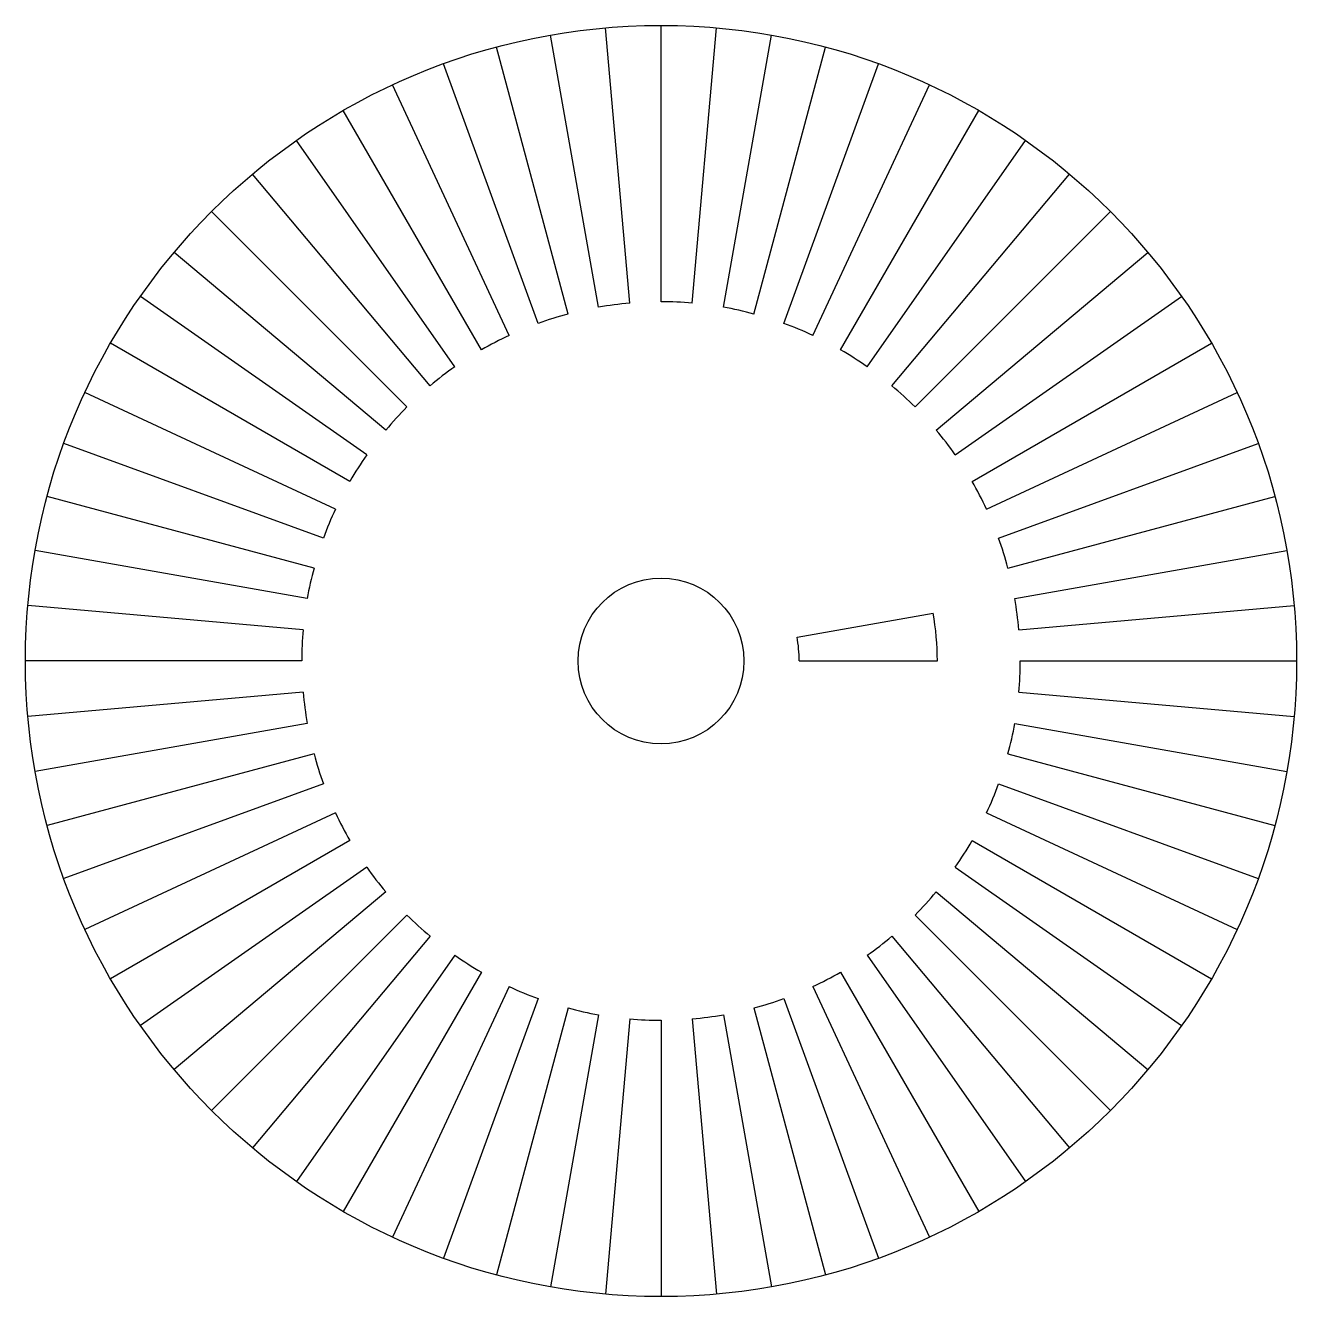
# Model space of a CAD drawing. Header units: millimetres. Extents: x 310.1 to 356.1, y 107.9 to 153.9.
import ezdxf

# ---------------------------------------------------------------- set-up
doc = ezdxf.new("R2010")
doc.units = ezdxf.units.MM

msp = doc.modelspace()

# ---------------------------------------------------------------- linework, layer by layer
for p, q in [((331.986, 143.872), (331.114, 153.834)), ((333.119, 143.922), (333.119, 153.922)), ((334.252, 143.872), (335.124, 153.834)), ((330.862, 143.724), (329.125, 153.573)), ((335.376, 143.724), (337.113, 153.573)), ((329.754, 143.479), (327.166, 153.138)), ((336.484, 143.479), (339.072, 153.138)), ((328.673, 143.138), (325.253, 152.535)), ((337.565, 143.138), (340.985, 152.535)), ((327.625, 142.704), (323.399, 151.767)), ((338.613, 142.704), (342.839, 151.767)), ((326.619, 142.18), (321.619, 150.841)), ((339.619, 142.18), (344.619, 150.841)), ((325.662, 141.571), (319.927, 149.762)), ((340.575, 141.571), (346.311, 149.762)), ((324.763, 140.881), (318.335, 148.541)), ((341.475, 140.881), (347.903, 148.541)), ((323.927, 140.114), (316.856, 147.185)), ((342.311, 140.114), (349.382, 147.185)), ((323.16, 139.278), (315.5, 145.706)), ((343.078, 139.278), (350.738, 145.706)), ((322.47, 138.378), (314.278, 144.114)), ((343.768, 138.378), (351.959, 144.114)), ((321.861, 137.422), (313.2, 142.422)), ((344.377, 137.422), (353.038, 142.422)), ((321.337, 136.416), (312.274, 140.642)), ((344.901, 136.416), (353.964, 140.642)), ((320.903, 135.368), (311.506, 138.788)), ((345.335, 135.368), (354.732, 138.788)), ((320.562, 134.287), (310.903, 136.875)), ((345.676, 134.287), (355.335, 136.875)), ((320.316, 133.179), (310.468, 134.916)), ((345.921, 133.179), (355.77, 134.916)), ((320.168, 132.055), (310.206, 132.927)), ((338.043, 131.79), (342.967, 132.658)), ((346.069, 132.055), (356.031, 132.927)), ((320.119, 130.922), (310.119, 130.922)), ((338.119, 130.922), (343.119, 130.922)), ((346.119, 130.922), (356.119, 130.922)), ((320.168, 129.789), (310.206, 128.917)), ((346.069, 129.789), (356.031, 128.917)), ((320.316, 128.665), (310.468, 126.928)), ((345.921, 128.665), (355.77, 126.928)), ((320.562, 127.557), (310.903, 124.969)), ((345.676, 127.557), (355.335, 124.969)), ((320.903, 126.476), (311.506, 123.055)), ((345.335, 126.476), (354.732, 123.055)), ((321.337, 125.428), (312.274, 121.202)), ((344.901, 125.428), (353.964, 121.202)), ((321.861, 124.422), (313.2, 119.422)), ((344.377, 124.422), (353.038, 119.422)), ((322.47, 123.465), (314.278, 117.73)), ((343.768, 123.465), (351.959, 117.73)), ((323.16, 122.566), (315.5, 116.138)), ((343.078, 122.566), (350.738, 116.138)), ((323.927, 121.73), (316.856, 114.658)), ((342.311, 121.73), (349.382, 114.658)), ((324.763, 120.963), (318.335, 113.303)), ((341.475, 120.963), (347.903, 113.303)), ((325.662, 120.273), (319.927, 112.081)), ((340.575, 120.273), (346.311, 112.081)), ((326.619, 119.664), (321.619, 111.003)), ((339.619, 119.664), (344.619, 111.003)), ((327.625, 119.14), (323.399, 110.077)), ((328.673, 118.706), (325.253, 109.309)), ((337.565, 118.706), (340.985, 109.309)), ((338.613, 119.14), (342.839, 110.077)), ((329.754, 118.365), (327.166, 108.706)), ((336.484, 118.365), (339.072, 108.706)), ((330.862, 118.119), (329.125, 108.271)), ((331.986, 117.971), (331.114, 108.009)), ((333.119, 117.922), (333.119, 107.922)), ((334.252, 117.971), (335.124, 108.009)), ((335.376, 118.119), (337.113, 108.271))]:
    msp.add_line(p, q)
for radius in [23, 3, 3]:
    msp.add_circle((333.119, 130.922), radius)
for radius, start, end in [(13, 95, 100), (13, 85, 90), (13, 75, 80), (13, 105, 110), (13, 65, 70), (13, 115, 120), (13, 55, 60), (13, 125, 130), (13, 45, 50), (13, 135, 140), (13, 35, 40), (13, 145, 150), (13, 25, 30), (13, 155, 160), (13, 15, 20), (13, 165, 170), (13, 5, 10), (10, 0, 10), (13, 175, 180), (5, 0, 10), (13, 355, 0), (13, 185, 190), (13, 345, 350), (13, 195, 200), (13, 335, 340), (13, 205, 210), (13, 325, 330), (13, 215, 220), (13, 315, 320), (13, 225, 230), (13, 305, 310), (13, 235, 240), (13, 295, 300), (13, 245, 250), (13, 285, 290), (13, 255, 260), (13, 265, 270), (13, 275, 280)]:
    msp.add_arc((333.119, 130.922), radius, start, end)

doc.saveas('drawing.dxf')
